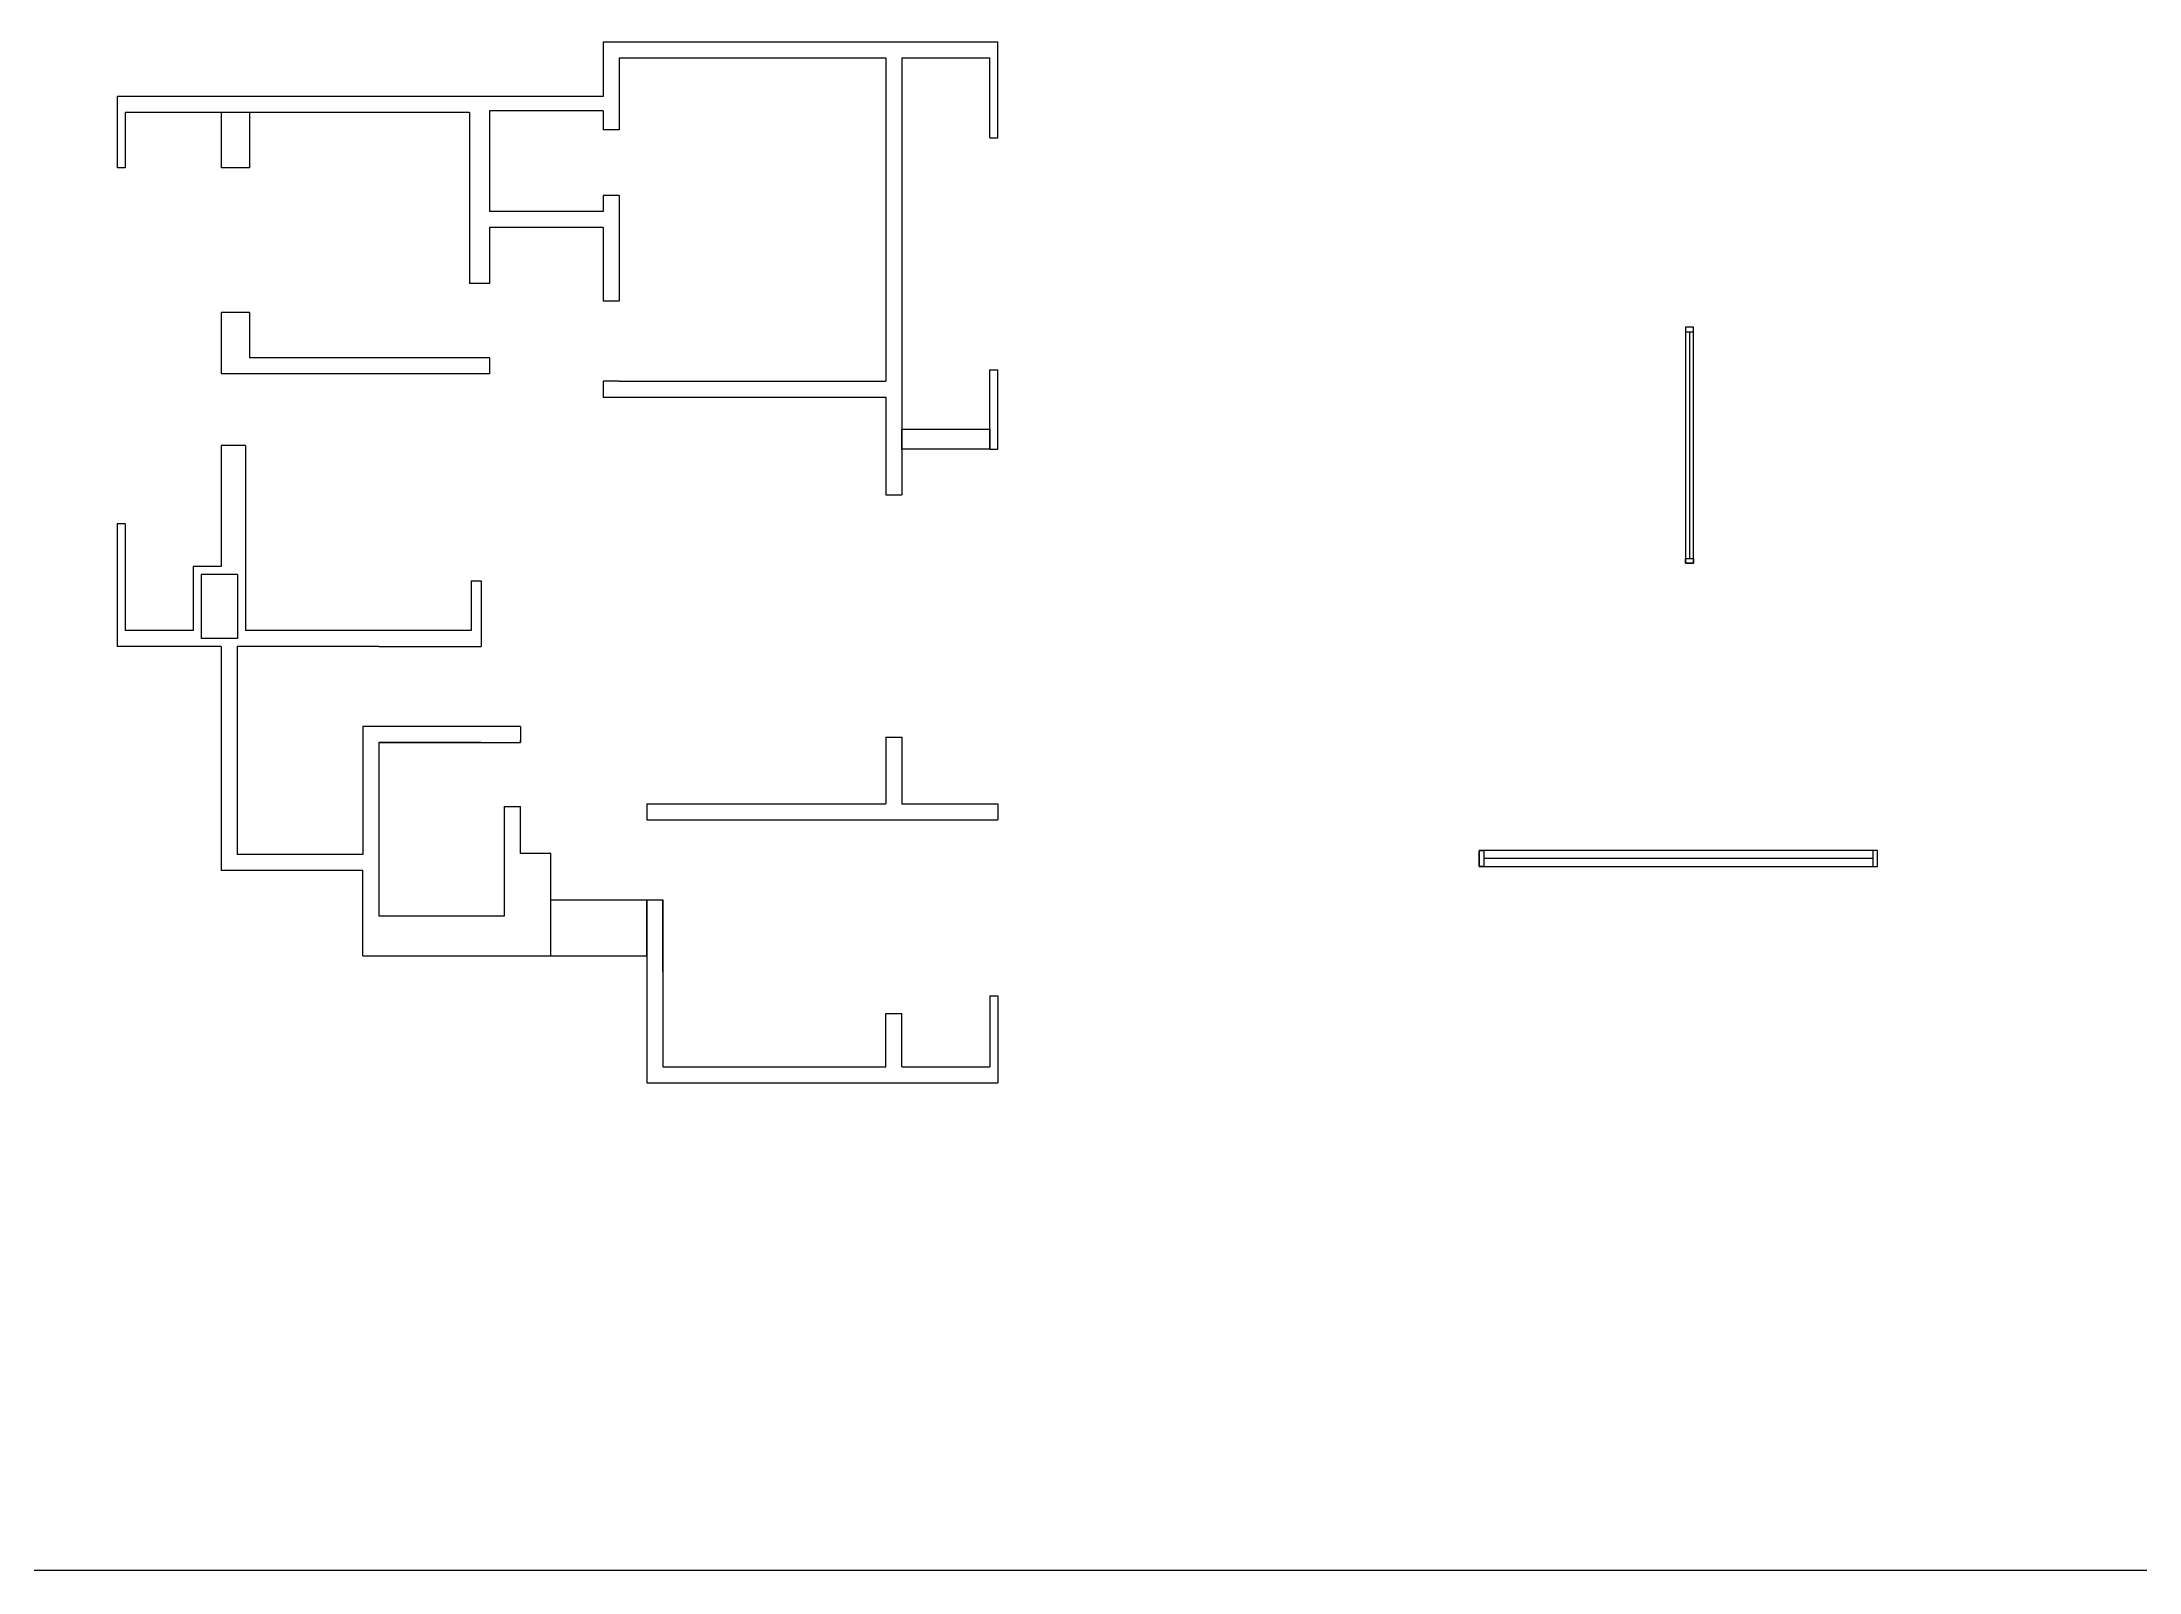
# Model space of a CAD drawing. Header units: millimetres. Extents: x 0 to 460473, y -68369 to 85219.
# Drawn here: x 41584 to 67791, y 9311 to 28436 of the extents above; entities that cross this region are included whole.
import ezdxf

# ---------------------------------------------------------------- set-up
doc = ezdxf.new("R2010")
doc.units = ezdxf.units.MM
doc.header["$LTSCALE"] = 50
doc.linetypes.add('HIDDEN2', pattern=[0.1875, 0.125, -0.0625])
for name, color, linetype in [('DIM', 7, 'Continuous'), ('hid', 8, 'HIDDEN2'), ('wall', 2, 'Continuous'), ('win', 4, 'Continuous')]:
    doc.layers.add(name, color=color, linetype=linetype)
doc.styles.add('맑은 고딕', font='malgun.ttf')
doc.dimstyles.new('DH IN40', dxfattribs={"dimscale": 40, "dimtxt": 2.5, "dimasz": 1, "dimexe": 1.5, "dimexo": 1.5, "dimtad": 1, "dimdec": 7, "dimlunit": 6, "dimtxsty": '맑은 고딕', "dimblk": 'ARCHTICK', "dimcen": 2.5, "dimclrd": 256, "dimclre": 256, "dimclrt": 256, "dimadec": 0, "dimazin": 0, "dimtfac": 1, "dimtdec": 7, "dimtix": 1, "dimtmove": 0, "dimatfit": 3, "dimldrblk": 'ARCHTICK', "dimfxl": 1, "dimtfillclr": 1, "dimlwd": -1, "dimlwe": -1, "dimarcsym": 0})

# ---------------------------------------------------------------- blocks, each defined once
blk = doc.blocks.new('*U4')
at = {"layer": 'win', "linetype": 'Continuous'}
blk.add_line((60, 100), (4920, 100), dxfattribs=at)
for points in [[(0, 0), (4980, 0), (4980, 200), (0, 200)], [(0, 0), (60, 0), (60, 200), (0, 200)], [(4980, 0), (4920, 0), (4920, 200), (4980, 200)]]:
    blk.add_lwpolyline(points, close=True, dxfattribs=at)
blk = doc.blocks.new('*U5')
at = {"layer": 'win', "linetype": 'Continuous'}
blk.add_line((60, 150), (2890, 150), dxfattribs=at)
for points in [[(0, 100), (2950, 100), (2950, 200), (0, 200)], [(0, 100), (60, 100), (60, 200), (0, 200)], [(2950, 100), (2890, 100), (2890, 200), (2950, 200)]]:
    blk.add_lwpolyline(points, close=True, dxfattribs=at)
blk = doc.blocks.new('_ArchTick')
at = {"color": 0, "linetype": 'ByBlock', "const_width": 0.15}
blk.add_lwpolyline([(-0.5, -0.5), (0.5, 0.5)], dxfattribs=at)
blk = doc.blocks.new('*D309')
at = {"layer": 'Defpoints', "color": 0, "transparency": 16777216}
for p in [(263081, 11011), (0, 9333), (262890, 9333)]:
    blk.add_point(p, dxfattribs=at)
at = {"layer": 'DIM', "transparency": 16777216}
for p, q in [((263021, 11011), (262830, 11011)), ((262890, 11011), (262890, 9333)), ((60, 9333), (262950, 9333))]:
    blk.add_line(p, q, dxfattribs=at)
at = {"layer": 'DIM', "transparency": 16777216, "xscale": 40, "yscale": 40, "zscale": 40}
for p, rotation in [((262890, 11011), 90), ((262890, 9333), 270)]:
    blk.add_blockref('_ArchTick', p, dxfattribs=dict(at, rotation=rotation))
at = {"layer": 'DIM', "transparency": 16777216, "insert": (262813, 10172), "char_height": 100, "attachment_point": 5, "rotation": 90, "style": '맑은 고딕'}
blk.add_mtext('1680', dxfattribs=at)

msp = doc.modelspace()

# ---------------------------------------------------------------- linework, layer by layer
at = {"layer": 'hid'}
msp.add_lwpolyline([(52329.4535256, 23596.1730172), (53429.4535256, 23596.1730172), (53429.4535256, 23346.1730172), (52329.4535256, 23346.1730172)], close=True, dxfattribs=at)
at = {"layer": 'wall'}
for p, q in [((48599.4535256, 28436.1730172), (48599.4535256, 27756.1730172)), ((48599.4535256, 28436.1730172), (53529.4535256, 28436.1730172)), ((53529.4535256, 27236.1730172), (53529.4535256, 28436.1730172)), ((48799.4535256, 28236.1730172), (48799.4535256, 27336.1730172)), ((48799.4535256, 28236.1730172), (52129.4535256, 28236.1730172)), ((52129.4535256, 28236.1730172), (52129.4535256, 24196.1730172)), ((52329.4535256, 28236.1730172), (52329.4535256, 23346.1730172)), ((52329.4535256, 28236.1730172), (53429.4535256, 28236.1730172)), ((53429.4535256, 27236.1730172), (53429.4535256, 28236.1730172)), ((42524.4535256, 27756.1730172), (42524.4535256, 26861.1730172)), ((47179.4535256, 27756.1730172), (42524.4535256, 27756.1730172)), ((42624.4535256, 27556.1730172), (42624.4535256, 26861.1730172)), ((46929.4535256, 27556.1730172), (42624.4535256, 27556.1730172)), ((43824.4535256, 27556.1730172), (43824.4535256, 26861.1730172)), ((44179.4535256, 27556.1730172), (44179.4535256, 26861.1730172)), ((46929.4535256, 27556.1730172), (46929.4535256, 25416.1730172)), ((48599.4535256, 27756.1730172), (47179.4535256, 27756.1730172)), ((47179.4535256, 27576.1730172), (47179.4535256, 26316.1730172)), ((48599.4535256, 27576.1730172), (47179.4535256, 27576.1730172)), ((48599.4535256, 27576.1730172), (48599.4535256, 27336.1730172)), ((48799.4535256, 27336.1730172), (48599.4535256, 27336.1730172)), ((53429.4535256, 27236.1730172), (53529.4535256, 27236.1730172)), ((42624.4535256, 26861.1730172), (42524.4535256, 26861.1730172)), ((44179.4535256, 26861.1730172), (43824.4535256, 26861.1730172)), ((48599.4535256, 26516.1730172), (48599.4535256, 26316.1730172)), ((48799.4535256, 26516.1730172), (48599.4535256, 26516.1730172)), ((48799.4535256, 26516.1730172), (48799.4535256, 25196.1730172)), ((48599.4535256, 26316.1730172), (47179.4535256, 26316.1730172)), ((47179.4535256, 26116.1730172), (47179.4535256, 25416.1730172)), ((48599.4535256, 26116.1730172), (47179.4535256, 26116.1730172)), ((48599.4535256, 26116.1730172), (48599.4535256, 25196.1730172)), ((47179.4535256, 25416.1730172), (46929.4535256, 25416.1730172)), ((48799.4535256, 25196.1730172), (48599.4535256, 25196.1730172)), ((43824.4535256, 25056.1730172), (43824.4535256, 24286.1730172)), ((44179.4535256, 25056.1730172), (43824.4535256, 25056.1730172)), ((44179.4535256, 25056.1730172), (44179.4535256, 24486.1730172)), ((47179.4535256, 24486.1730172), (44179.4535256, 24486.1730172)), ((47179.4535256, 24486.1730172), (47179.4535256, 24286.1730172)), ((47179.4535256, 24286.1730172), (43824.4535256, 24286.1730172)), ((48599.4535256, 24196.1730172), (48599.4535256, 23996.1730172)), ((48799.4535256, 24196.1730172), (48599.4535256, 24196.1730172)), ((48799.4535256, 24196.1730172), (52129.4535256, 24196.1730172)), ((53429.4535256, 23346.1730172), (53429.4535256, 24336.1730172)), ((53429.4535256, 24336.1730172), (53529.4535256, 24336.1730172)), ((53529.4535256, 23346.1730172), (53529.4535256, 24336.1730172)), ((48599.4535256, 23996.1730172), (52129.4535256, 23996.1730172)), ((52129.4535256, 23996.1730172), (52129.4535256, 22776.1730172)), ((44129.4535256, 23391.1730172), (43824.4535256, 23391.1730172)), ((43824.4535256, 23391.1730172), (43824.4535256, 21881.1730172)), ((44129.4535256, 23391.1730172), (44129.4535256, 21081.1730172)), ((52329.4535256, 23346.1730172), (52329.4535256, 22776.1730172)), ((53429.4535256, 23346.1730172), (53529.4535256, 23346.1730172)), ((52129.4535256, 22776.1730172), (52329.4535256, 22776.1730172)), ((42524.4535256, 22411.1730172), (42524.4535256, 20881.1730172)), ((42624.4535256, 22411.1730172), (42524.4535256, 22411.1730172)), ((42624.4535256, 22411.1730172), (42624.4535256, 21081.1730172)), ((43824.4535256, 21881.1730172), (43474.4535256, 21881.1730172)), ((43474.4535256, 21881.1730172), (43474.4535256, 21081.1730172)), ((44029.4535256, 21781.1730172), (43574.4535256, 21781.1730172)), ((43574.4535256, 21781.1730172), (43574.4535256, 20981.1730172)), ((44029.4535256, 21781.1730172), (44029.4535256, 20981.1730172)), ((46949.4535256, 21701.1730172), (47074.4535256, 21701.1730172)), ((46949.4535256, 21701.1730172), (46949.4535256, 21081.1730172)), ((47074.4535256, 21701.1730172), (47074.4535256, 20881.1730172)), ((43474.4535256, 21081.1730172), (42624.4535256, 21081.1730172)), ((44029.4535256, 20981.1730172), (43574.4535256, 20981.1730172)), ((46949.4535256, 21081.1730172), (44129.4535256, 21081.1730172)), ((45899.4535256, 21081.1730172), (44129.4535256, 21081.1730172)), ((43824.4535256, 20881.1730172), (42524.4535256, 20881.1730172)), ((43824.4535256, 20881.1730172), (43824.4535256, 18081.1730172)), ((45794.4535256, 20881.1730172), (44024.4535256, 20881.1730172)), ((44024.4535256, 20881.1730172), (44024.4535256, 18281.1730172)), ((45794.4535256, 20881.1730172), (47074.4535256, 20881.1730172)), ((45794.4535256, 19881.1730172), (45594.4535256, 19881.1730172)), ((45594.4535256, 19881.1730172), (45594.4535256, 18281.1730172)), ((47564.4535256, 19881.1730172), (45794.4535256, 19881.1730172)), ((45794.4535256, 19681.1730172), (45794.4535256, 17511.1730172)), ((47074.4535256, 19681.1730172), (45794.4535256, 19681.1730172)), ((45794.4535256, 19681.1730172), (47564.4535256, 19681.1730172)), ((47564.4535256, 19881.1730172), (47564.4535256, 19681.1730172)), ((47564.4535256, 19681.1730172), (47564.4535256, 19709.83255086)), ((52129.4535256, 19746.1730172), (52129.4535256, 18911.1730172)), ((52129.4535256, 19746.1730172), (52329.4535256, 19746.1730172)), ((52329.4535256, 19746.1730172), (52329.4535256, 18911.1730172)), ((47364.4535256, 17511.1730172), (47364.4535256, 18881.1730172)), ((47364.4535256, 18881.1730172), (47564.4535256, 18881.1730172)), ((47564.4535256, 18291.1730172), (47564.4535256, 18881.1730172)), ((49144.4535256, 18911.1730172), (52129.4535256, 18911.1730172)), ((49144.4535256, 18911.1730172), (49144.4535256, 18711.1730172)), ((52329.4535256, 18911.1730172), (53529.4535256, 18911.1730172)), ((53529.4535256, 18911.1730172), (53529.4535256, 18711.1730172)), ((49144.4535256, 18711.1730172), (52329.4535256, 18711.1730172)), ((52329.4535256, 18711.1730172), (53529.4535256, 18711.1730172)), ((45594.4535256, 18281.1730172), (44024.4535256, 18281.1730172)), ((45594.4535256, 18281.1730172), (44024.4535256, 18281.1730172)), ((47944.4535256, 18291.1730172), (47564.4535256, 18291.1730172)), ((47944.4535256, 17011.1730172), (47944.4535256, 18291.1730172)), ((45594.4535256, 18081.1730172), (43824.4535256, 18081.1730172)), ((45594.4535256, 17011.1730172), (45594.4535256, 18081.1730172)), ((47944.4535256, 17711.1730172), (49344.4535256, 17711.1730172)), ((49144.4535256, 17011.1730172), (49144.4535256, 17711.1730172)), ((49144.4535256, 17711.1730172), (49144.4535256, 17011.1730172)), ((49344.4535256, 16811.1730172), (49344.4535256, 17711.1730172)), ((49344.4535256, 17711.1730172), (49344.4535256, 15626.1730172)), ((45794.4535256, 17511.1730172), (47364.4535256, 17511.1730172)), ((45594.4535256, 17011.1730172), (47564.4535256, 17011.1730172)), ((47564.4535256, 17011.1730172), (49144.4535256, 17011.1730172)), ((49144.4535256, 17011.1730172), (49144.4535256, 15426.1730172)), ((53429.4535256, 16511.1730172), (53429.4535256, 15626.1730172)), ((53429.4535256, 16511.1730172), (53529.4535256, 16511.1730172)), ((53529.4535256, 16511.1730172), (53529.4535256, 15426.1730172)), ((52129.4535256, 15626.1730172), (52129.4535256, 16291.1730172)), ((52129.4535256, 16291.1730172), (52329.4535256, 16291.1730172)), ((52329.4535256, 15626.1730172), (52329.4535256, 16291.1730172)), ((49344.4535256, 15626.1730172), (52129.4535256, 15626.1730172)), ((52329.4535256, 15626.1730172), (53429.4535256, 15626.1730172)), ((49144.4535256, 15426.1730172), (53529.4535256, 15426.1730172))]:
    msp.add_line(p, q, dxfattribs=at)

# ---------------------------------------------------------------- block references
at = {"layer": 'win', "linetype": 'Continuous'}
for name, p, rotation in [('*U5', (62022.27570427, 24870.76839176), 270), ('*U4', (64523.33214206, 18331.56865606), 180)]:
    msp.add_blockref(name, p, dxfattribs=dict(at, rotation=rotation))

# ---------------------------------------------------------------- dimensions: what is measured, and where the dimension line sits
at = {"layer": 'DIM'}
dim = msp.add_linear_dim(base=(262889.86648756, 9332.8295864), p1=(263081.33845055, 11010.82911102), p2=(0, 9332.8295864), angle=90, text='1680', dimstyle='DH IN40', dxfattribs=at)
dim.commit()
dim.dimension.update_dxf_attribs({"geometry": '*D309', "text_midpoint": (262812.93034626, 10171.82934871)})

doc.saveas('drawing.dxf')
